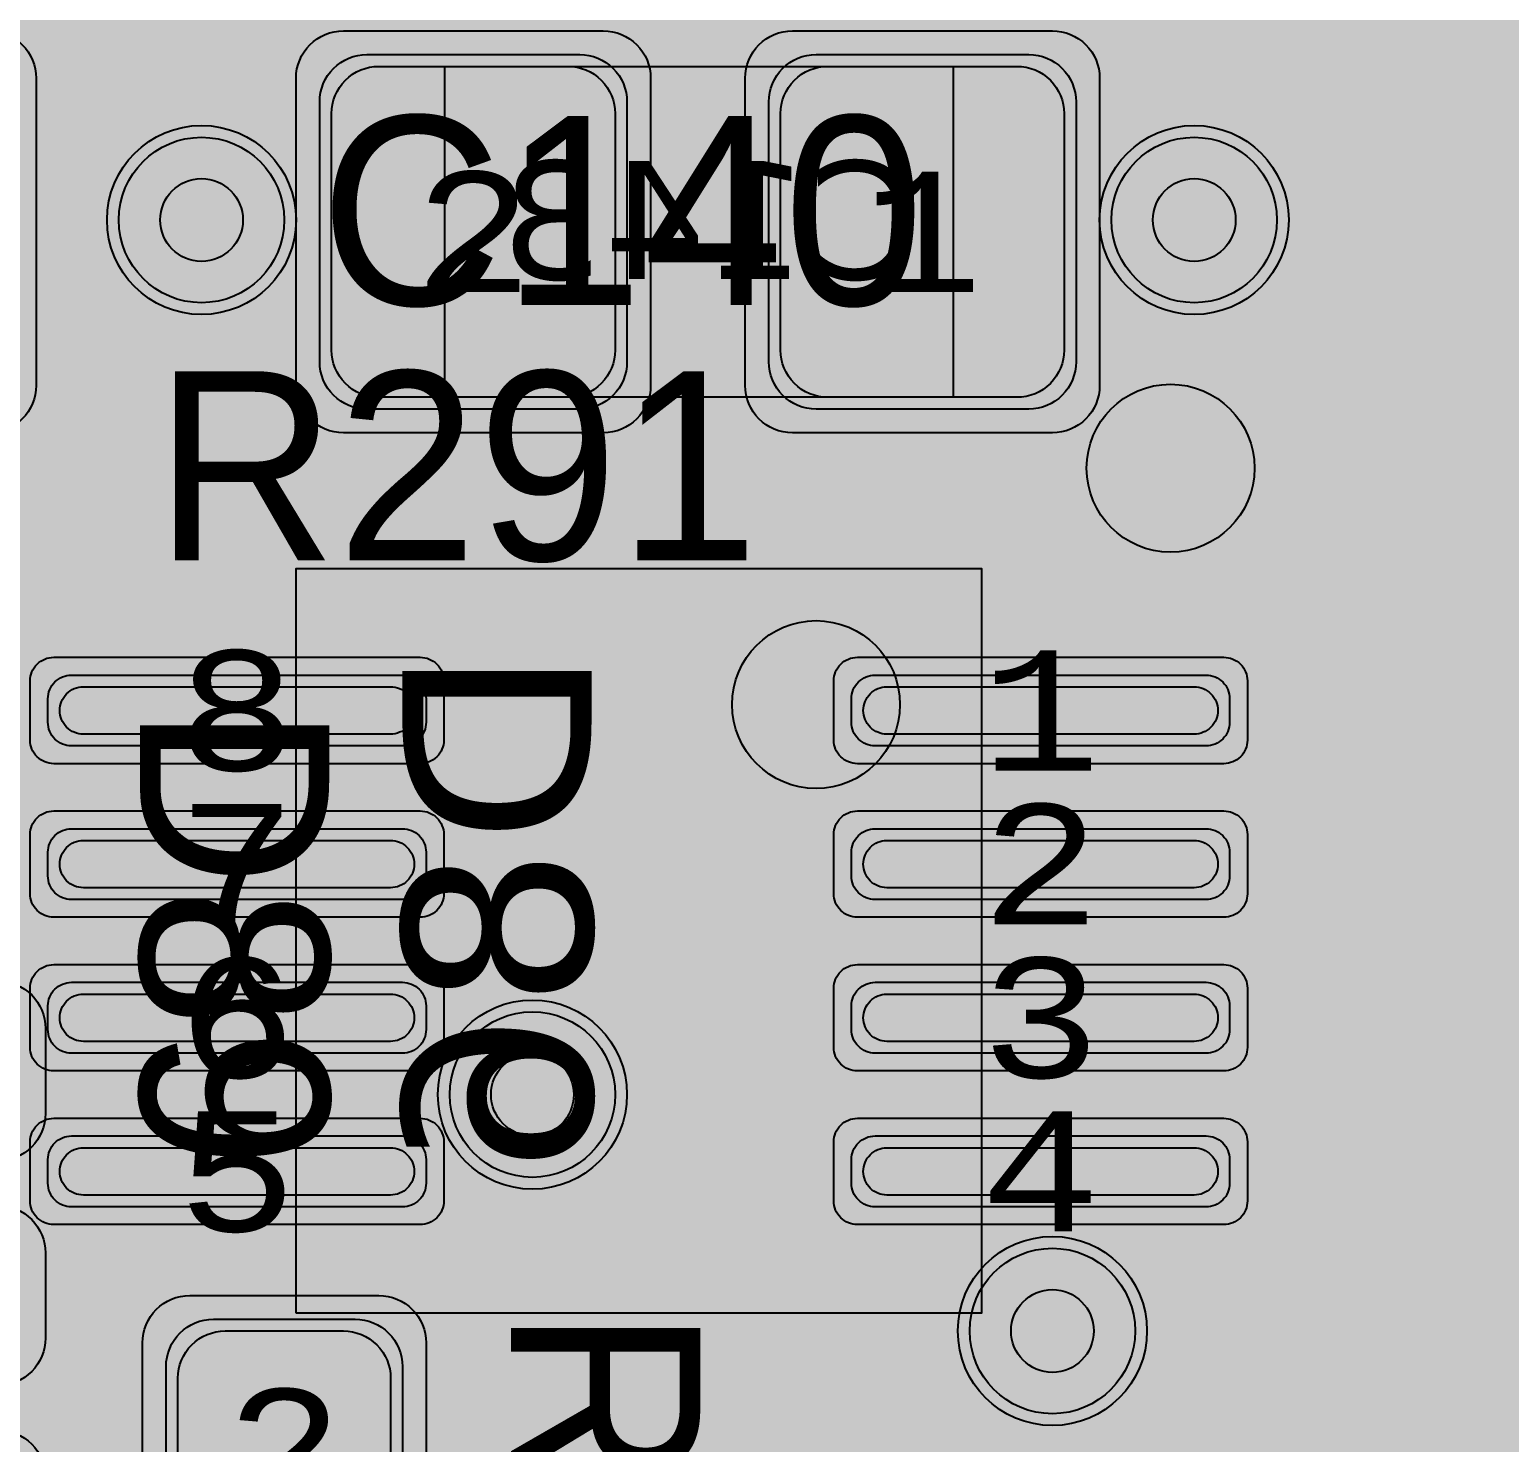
# Model space of a CAD drawing. Extents: x -28 to 199, y -61 to 255.
# Drawn here: x 133.67 to 139.93, y 159.13 to 165.11 of the extents above; entities that cross this region are included whole.
import ezdxf
from ezdxf.enums import TextEntityAlignment as Align

# ---------------------------------------------------------------- set-up
doc = ezdxf.new("R2010")
doc.units = 0
doc.header["$MEASUREMENT"] = 0
for name, color, linetype in [('ASSEMBLY_OUTLINES_BTM', 191, 'CONTINUOUS'), ('ASSEMBLY_PART_NUMBERS_BTM', 191, 'CONTINUOUS'), ('ASSEMBLY_PART_NUMBERS_TOP', 102, 'CONTINUOUS'), ('ASSEMBLY_REF_DES_BTM', 191, 'CONTINUOUS'), ('DRILL_DRAWING', 21, 'CONTINUOUS'), ('GENERATED_SILKSCREEN_BTM', 255, 'CONTINUOUS'), ('GENERATED_SILKSCREEN_TOP', 140, 'CONTINUOUS'), ('PART_PADS_SMD_BTM', 10, 'CONTINUOUS'), ('PART_PADS_SMD_TOP', 150, 'CONTINUOUS'), ('PIN_NUMBERS_BTM', 8, 'CONTINUOUS'), ('PIN_NUMBERS_TOP', 8, 'CONTINUOUS'), ('PLACEMENT_OUTLINES_BTM', 222, 'CONTINUOUS'), ('PLANE_SHAPES_LAYER_2', 230, 'CONTINUOUS'), ('PLANE_SHAPES_LAYER_3', 81, 'CONTINUOUS'), ('SILKSCREEN_OUTLINES_BTM', 211, 'CONTINUOUS'), ('SILKSCREEN_REF_DES_TOP', 150, 'CONTINUOUS'), ('SOLDERMASK_PADS_BTM', 12, 'CONTINUOUS'), ('SOLDERMASK_PADS_TOP', 180, 'CONTINUOUS'), ('SOLDERPASTE_PADS_BTM', 12, 'CONTINUOUS'), ('SOLDERPASTE_PADS_TOP', 180, 'CONTINUOUS'), ('TRACES_LAYER_2', 230, 'CONTINUOUS'), ('TRACES_LAYER_3', 81, 'CONTINUOUS'), ('TRACES_LAYER_BOTTOM', 10, 'CONTINUOUS'), ('TRACES_LAYER_TOP', 150, 'CONTINUOUS'), ('VIA_HOLES_LAYER_2', 30, 'CONTINUOUS'), ('VIA_HOLES_LAYER_3', 30, 'CONTINUOUS'), ('VIA_HOLES_LAYER_BOTTOM', 30, 'CONTINUOUS'), ('VIA_HOLES_LAYER_TOP', 30, 'CONTINUOUS'), ('VIA_PADS_LAYER_2', 230, 'CONTINUOUS'), ('VIA_PADS_LAYER_3', 81, 'CONTINUOUS'), ('VIA_PADS_LAYER_BOTTOM', 10, 'CONTINUOUS'), ('VIA_PADS_LAYER_TOP', 150, 'CONTINUOUS')]:
    doc.layers.add(name, color=color, linetype=linetype)
doc.styles.add('COURIER_NEW', font='COUR.TTF')
doc.styles.add('VERDANA', font='verdana.TTF')
doc.styles.add('VERIBEST_GERBER_0', font='txt')

msp = doc.modelspace()

# ---------------------------------------------------------------- hatches: boundary and pattern name
at = {"layer": 'ASSEMBLY_OUTLINES_BTM'}
h = msp.add_hatch(color=256, dxfattribs=at)
edge = h.paths.add_edge_path()
edge.add_arc((137, 162.25), 0.355, 0, 360)
at = {"layer": 'GENERATED_SILKSCREEN_BTM'}
h = msp.add_hatch(color=256, dxfattribs=at)
edge = h.paths.add_edge_path()
edge.add_arc((138.5, 163.25), 0.355, 0, 360)
at = {"layer": 'PLANE_SHAPES_LAYER_2'}
h = msp.add_hatch(color=256, dxfattribs=at)
h.paths.add_polyline_path([(169.5, 129.25), (149.5, 129.25), (142.25, 122), (142.25, 90.5), (147.5, 90.5), (147.5, 80), (154, 80), (154, 69.25), (131.75, 69.25), (131.75, 73.25), (121.25, 73.25), (121.25, 81), (110.5, 81), (110.5, 125.75), (106.5, 125.75), (106.5, 128.75), (93.5, 128.75), (93.5, 120.25), (91.75, 120.25), (91.75, 121.5), (80, 121.5), (80, 118.25), (73.25, 118.25), (73.25, 124.5), (67.5, 124.5), (67.5, 128), (57.75, 128), (57.75, 120.25), (55.25, 120.25), (55.25, 121.5), (47.5, 121.5), (47.5, 119), (35, 119), (35, 134.75), (32.75, 134.75), (32.75, 159.75), (29.25, 159.75), (29.25, 175.25), (22.5, 175.25), (22.5, 195.25), (17.25, 195.25), (17.25, 198), (22.5, 198), (22.5, 216.5), (40.25, 216.5), (40.25, 235.5), (54.5, 235.5), (54.5, 254), (87.25, 254), (87.25, 236.25), (86.25, 236.25), (86.25, 228.75), (81, 228.75), (81, 218.75), (95.25, 218.75), (95.25, 194.5), (87, 194.5), (87, 172), (131.1, 172), (131.1, 208.75), (115.5, 208.75), (115.5, 213.75), (106.75, 213.75), (106.75, 218.75), (110.25, 222.25), (110.25, 226.25), (142.5, 226.25), (142.5, 221.5), (160.5, 221.5), (160.5, 240.75), (169.5, 240.75)])
h.paths.add_polyline_path([(35.5, 149.5), (41.75, 149.5), (41.75, 152), (39.25, 152), (39.25, 154), (37.75, 154), (37.75, 152), (35.5, 152)], flags=16)
h.paths.add_polyline_path([(37.5, 125.75), (37.5, 128.75), (42.75, 128.75), (42.75, 125.75)], flags=16)
h.paths.add_polyline_path([(52, 127.75), (52, 130.75), (54.25, 130.75), (54.25, 127.75)], flags=16)
h.paths.add_polyline_path([(50.75, 219.5), (50.75, 226.5), (71.75, 226.5), (71.75, 219.5)], flags=16)
h.paths.add_polyline_path([(66.5, 150.75), (66.5, 177.5), (72.25, 177.5), (72.25, 150.75)], flags=16)
h.paths.add_polyline_path([(47.25, 185.25), (73, 185.25), (73, 188.25), (70.25, 188.25), (70.25, 191), (47.25, 191)], flags=16)
h.paths.add_polyline_path([(84.5, 208), (84.5, 212.75), (85, 212.75), (85, 208)], flags=16)
h.paths.add_polyline_path([(61.5, 137.25), (87.75, 137.25), (87.75, 140.5), (84.75, 140.5), (84.75, 143), (61.5, 143)], flags=16)
h.paths.add_polyline_path([(88.75, 127), (88.75, 130), (91, 130), (91, 127)], flags=16)
h.paths.add_polyline_path([(85.5, 130.25), (85.5, 132.5), (91, 132.5), (91, 130.25)], flags=16)
h.paths.add_polyline_path([(108.75, 142.25), (135.75, 142.25), (135.75, 145.75), (132.25, 145.75), (132.25, 149), (108.75, 149)], flags=16)
h.paths.add_polyline_path([(114.25, 126.75), (140.75, 126.75), (140.75, 129.75), (137.25, 129.75), (137.25, 133), (114.25, 133)], flags=16)
h.paths.add_polyline_path([(155.25, 180.25), (166.25, 180.25), (166.25, 186.25), (152.25, 186.25), (152.25, 183), (155.25, 183)], flags=16)
at = {"layer": 'PLANE_SHAPES_LAYER_3'}
h = msp.add_hatch(color=256, dxfattribs=at)
h.paths.add_polyline_path([(169.5, 129.25), (149.5, 129.25), (142.25, 122), (142.25, 90.5), (147.5, 90.5), (147.5, 80), (154, 80), (154, 69.25), (131.75, 69.25), (131.75, 73.25), (121.25, 73.25), (121.25, 81), (110.5, 81), (110.5, 125.75), (106.5, 125.75), (106.5, 128.75), (93.5, 128.75), (93.5, 120.25), (91.75, 120.25), (91.75, 121.5), (80, 121.5), (80, 118.25), (73.25, 118.25), (73.25, 124.5), (67.5, 124.5), (67.5, 127.75), (58.25, 127.75), (58.25, 130.25), (88.75, 130.25), (88.75, 127), (91, 127), (91, 132.5), (55, 132.5), (55, 131.25), (52, 131.25), (52, 127.75), (55, 127.75), (55, 127.25), (57.75, 127.25), (57.75, 120.25), (55.25, 120.25), (55.25, 121.5), (47.5, 121.5), (47.5, 119), (35, 119), (35, 134.75), (32.75, 134.75), (32.75, 159.75), (29.25, 159.75), (29.25, 175.25), (22.5, 175.25), (22.5, 195.25), (17.25, 195.25), (17.25, 198), (22.5, 198), (22.5, 216.5), (40.25, 216.5), (40.25, 235.5), (54.5, 235.5), (54.5, 254), (87.25, 254), (87.25, 236.25), (86.25, 236.25), (86.25, 228.75), (81, 228.75), (81, 218.75), (95.25, 218.75), (95.25, 194.5), (87, 194.5), (87, 172), (131.1, 172), (131.1, 208.75), (115.5, 208.75), (115.5, 213.75), (106.75, 213.75), (106.75, 218.75), (110.25, 222.25), (110.25, 226.25), (142.5, 226.25), (142.5, 221.5), (160.5, 221.5), (160.5, 240.75), (169.5, 240.75)])
h.paths.add_polyline_path([(35.5, 149.5), (41.75, 149.5), (41.75, 152), (39.25, 152), (39.25, 154), (37.75, 154), (37.75, 152), (35.5, 152)], flags=16)
h.paths.add_polyline_path([(37.5, 125.75), (37.5, 128.75), (42.75, 128.75), (42.75, 125.75)], flags=16)
h.paths.add_polyline_path([(50.75, 219.5), (50.75, 226.5), (71.75, 226.5), (71.75, 219.5)], flags=16)
h.paths.add_polyline_path([(66.5, 150.75), (66.5, 177.5), (72.25, 177.5), (72.25, 150.75)], flags=16)
h.paths.add_polyline_path([(47.25, 185.25), (73, 185.25), (73, 188.25), (70.25, 188.25), (70.25, 191), (47.25, 191)], flags=16)
h.paths.add_polyline_path([(84.5, 208), (84.5, 212.75), (85, 212.75), (85, 208)], flags=16)
h.paths.add_polyline_path([(61.5, 137.25), (87.75, 137.25), (87.75, 140.5), (84.75, 140.5), (84.75, 143), (61.5, 143)], flags=16)
h.paths.add_polyline_path([(108.75, 142.25), (135.75, 142.25), (135.75, 145.75), (132.25, 145.75), (132.25, 149), (108.75, 149)], flags=16)
h.paths.add_polyline_path([(114.25, 126.75), (140.75, 126.75), (140.75, 129.75), (137.25, 129.75), (137.25, 133), (114.25, 133)], flags=16)
h.paths.add_polyline_path([(155.25, 180.25), (166.25, 180.25), (166.25, 186.25), (152.25, 186.25), (152.25, 183), (155.25, 183)], flags=16)
at = {"layer": 'SILKSCREEN_OUTLINES_BTM'}
h = msp.add_hatch(color=256, dxfattribs=at)
edge = h.paths.add_edge_path()
edge.add_arc((138.5, 163.25), 0.355, 0, 360)
at = {"layer": 'VIA_HOLES_LAYER_2'}
h = msp.add_hatch(color=256, dxfattribs=at)
edge = h.paths.add_edge_path()
edge.add_arc((134.4, 164.3), 0.175, 0, 360)
h = msp.add_hatch(color=256, dxfattribs=at)
edge = h.paths.add_edge_path()
edge.add_arc((138.6, 164.3), 0.175, 0, 360)
h = msp.add_hatch(color=256, dxfattribs=at)
edge = h.paths.add_edge_path()
edge.add_arc((135.8, 160.6), 0.175, 0, 360)
h = msp.add_hatch(color=256, dxfattribs=at)
edge = h.paths.add_edge_path()
edge.add_arc((138, 159.6), 0.175, 0, 360)
at = {"layer": 'VIA_HOLES_LAYER_3'}
h = msp.add_hatch(color=256, dxfattribs=at)
edge = h.paths.add_edge_path()
edge.add_arc((134.4, 164.3), 0.175, 0, 360)
h = msp.add_hatch(color=256, dxfattribs=at)
edge = h.paths.add_edge_path()
edge.add_arc((138.6, 164.3), 0.175, 0, 360)
h = msp.add_hatch(color=256, dxfattribs=at)
edge = h.paths.add_edge_path()
edge.add_arc((135.8, 160.6), 0.175, 0, 360)
h = msp.add_hatch(color=256, dxfattribs=at)
edge = h.paths.add_edge_path()
edge.add_arc((138, 159.6), 0.175, 0, 360)
at = {"layer": 'VIA_HOLES_LAYER_BOTTOM'}
h = msp.add_hatch(color=256, dxfattribs=at)
edge = h.paths.add_edge_path()
edge.add_arc((134.4, 164.3), 0.175, 0, 360)
h = msp.add_hatch(color=256, dxfattribs=at)
edge = h.paths.add_edge_path()
edge.add_arc((138.6, 164.3), 0.175, 0, 360)
h = msp.add_hatch(color=256, dxfattribs=at)
edge = h.paths.add_edge_path()
edge.add_arc((135.8, 160.6), 0.175, 0, 360)
h = msp.add_hatch(color=256, dxfattribs=at)
edge = h.paths.add_edge_path()
edge.add_arc((138, 159.6), 0.175, 0, 360)
at = {"layer": 'VIA_HOLES_LAYER_TOP'}
h = msp.add_hatch(color=256, dxfattribs=at)
edge = h.paths.add_edge_path()
edge.add_arc((134.4, 164.3), 0.175, 0, 360)
h = msp.add_hatch(color=256, dxfattribs=at)
edge = h.paths.add_edge_path()
edge.add_arc((138.6, 164.3), 0.175, 0, 360)
h = msp.add_hatch(color=256, dxfattribs=at)
edge = h.paths.add_edge_path()
edge.add_arc((135.8, 160.6), 0.175, 0, 360)
h = msp.add_hatch(color=256, dxfattribs=at)
edge = h.paths.add_edge_path()
edge.add_arc((138, 159.6), 0.175, 0, 360)

# ---------------------------------------------------------------- linework, layer by layer
at = {"layer": 'ASSEMBLY_OUTLINES_BTM'}
msp.add_lwpolyline([(135.43, 163.55), (135.43, 164.95), (137.58, 164.95), (137.58, 163.55)], close=True, dxfattribs=at)
at = {"layer": 'ASSEMBLY_OUTLINES_BTM', "const_width": 0.2}
msp.add_lwpolyline([(134.8, 159.675), (134.8, 162.825), (137.7, 162.825), (137.7, 159.675)], close=True, dxfattribs=at)
at = {"layer": 'ASSEMBLY_OUTLINES_BTM'}
msp.add_circle((137, 162.25), 0.355, dxfattribs=at)
at = {"layer": 'GENERATED_SILKSCREEN_BTM', "const_width": 0.15}
for points in [[(136.769515, 164.950005, 1.10969e-05), (136.769508, 164.949995), (136.230492, 164.949995, 1.10969e-05), (136.230485, 164.950005), (136.769515, 164.950005)], [(136.769515, 163.549995), (136.230485, 163.549995, 1.10969e-05), (136.230492, 163.550005), (136.769508, 163.550005, 1.10969e-05), (136.769515, 163.549995)], [(137.700005, 162.45), (137.699995, 162.45), (137.699995, 162.824995), (134.800005, 162.824995), (134.800005, 162.45), (134.799995, 162.45), (134.799995, 162.825, -0.4142135624), (134.8, 162.825005), (137.7, 162.825005, -0.4142135624), (137.700005, 162.825), (137.700005, 162.45)], [(137.581671, 159.675005, 5.9988e-06), (137.581669, 159.674995), (134.8, 159.674995, -0.4142135624), (134.799995, 159.675), (134.799995, 160.05), (134.800005, 160.05), (134.800005, 159.675005), (137.581671, 159.675005)], [(137.700005, 159.901045, 8.3189e-06), (137.699995, 159.901035), (137.699995, 160.05), (137.700005, 160.05), (137.700005, 159.901045)]]:
    msp.add_lwpolyline(points, format="xyb", dxfattribs=at)
for points in [[(134.799995, 161.8), (134.799995, 162), (134.800005, 162), (134.800005, 161.8)], [(137.699995, 161.8), (137.699995, 162), (137.700005, 162), (137.700005, 161.8)], [(134.799995, 161.15), (134.799995, 161.35), (134.800005, 161.35), (134.800005, 161.15)], [(137.699995, 161.15), (137.699995, 161.35), (137.700005, 161.35), (137.700005, 161.15)], [(134.799995, 160.5), (134.799995, 160.7), (134.800005, 160.7), (134.800005, 160.5)], [(137.699995, 160.5), (137.699995, 160.7), (137.700005, 160.7), (137.700005, 160.5)]]:
    msp.add_lwpolyline(points, close=True, dxfattribs=at)
at = {"layer": 'GENERATED_SILKSCREEN_BTM'}
msp.add_circle((138.5, 163.25), 0.355, dxfattribs=at)
at = {"layer": 'GENERATED_SILKSCREEN_TOP', "const_width": 0.15}
for points in [[(135.8772, 163.9592), (135.8708, 163.9576), (135.8676, 163.9544), (135.8652, 163.9488), (135.8644, 163.9424), (135.8652, 163.9368), (135.8676, 163.9312), (135.8708, 163.9272), (135.8772, 163.9264), (136.1892, 163.9264), (136.1948, 163.9272), (136.1996, 163.9312), (136.202, 163.9368), (136.2028, 163.9424), (136.202, 163.9488), (136.1996, 163.9544), (136.1948, 163.9576), (136.1892, 163.9592), (136.0484, 163.9592), (136.0484, 164.7104), (136.0476, 164.716), (136.0452, 164.72), (136.0412, 164.7224), (136.0356, 164.7232), (136.0316, 164.724), (136.0276, 164.724), (136.0244, 164.7224), (136.0212, 164.7192), (135.8652, 164.5), (135.8628, 164.4944), (135.8628, 164.4888), (135.8652, 164.484), (135.8692, 164.48), (135.874, 164.4768), (135.8796, 164.4752), (135.8828, 164.4752), (135.8852, 164.476), (135.8892, 164.4808), (136.0172, 164.66), (136.0172, 163.9592), (135.8772, 163.9592)], [(135.1492, 163.9296), (135.0148, 164.0392), (135.0108, 164.0416), (135.01, 164.0448), (135.0084, 164.048), (135.0076, 164.052), (135.0076, 164.6008), (135.0084, 164.6048), (135.01, 164.608), (135.0116, 164.6096), (135.0124, 164.6112), (135.014, 164.6136), (135.1492, 164.7232), (135.1516, 164.724), (135.154, 164.7248), (135.1548, 164.7256), (135.158, 164.7264), (135.4276, 164.7264), (135.4316, 164.7256), (135.4332, 164.7248), (135.4356, 164.724), (135.438, 164.7232), (135.5732, 164.6136), (135.5764, 164.6096), (135.578, 164.6032), (135.5772, 164.5984), (135.5756, 164.5944), (135.5732, 164.5912), (135.5692, 164.588), (135.5652, 164.5856), (135.5612, 164.5848), (135.5572, 164.5848), (135.554, 164.5872), (135.422, 164.6936), (135.1636, 164.6936), (135.0404, 164.5928), (135.0404, 164.06), (135.1636, 163.9592), (135.422, 163.9592), (135.554, 164.0656), (135.5572, 164.0672), (135.5612, 164.068), (135.5652, 164.0672), (135.5692, 164.0648), (135.5732, 164.0616), (135.5756, 164.0576), (135.5772, 164.0528), (135.578, 164.048), (135.5764, 164.0432), (135.5732, 164.0392), (135.438, 163.9296), (135.4348, 163.928), (135.434, 163.9272), (135.4316, 163.9272), (135.4308, 163.9264), (135.43, 163.9264), (135.4276, 163.9264), (135.158, 163.9264), (135.1548, 163.9272), (135.1516, 163.928), (135.1492, 163.9296)], [(136.5452, 164.2176), (136.9756, 164.6464), (136.9756, 164.2176), (136.5452, 164.2176)], [(137.2532, 164.6136), (137.3876, 164.7232), (137.3908, 164.724), (137.3932, 164.7248), (137.394, 164.7256), (137.3972, 164.7264), (137.6668, 164.7264), (137.67, 164.7256), (137.6708, 164.7256), (137.6716, 164.7248), (137.674, 164.724), (137.6772, 164.7232), (137.8116, 164.6136), (137.814, 164.6096), (137.8148, 164.6064), (137.8164, 164.604), (137.8172, 164.6008), (137.8172, 164.052), (137.8164, 164.0496), (137.8148, 164.044), (137.814, 164.0424), (137.8116, 164.0392), (137.6772, 163.9296), (137.674, 163.9288), (137.6724, 163.928), (137.6708, 163.9272), (137.6692, 163.9264), (137.6668, 163.9264), (137.3972, 163.9264), (137.394, 163.9272), (137.3908, 163.928), (137.3876, 163.9296), (137.2532, 164.0392), (137.2516, 164.0408), (137.25, 164.0416), (137.2484, 164.044), (137.2468, 164.0496), (137.246, 164.052), (137.246, 164.6008), (137.2468, 164.604), (137.2484, 164.6064), (137.25, 164.6096), (137.2532, 164.6136)], [(136.9756, 163.9424), (136.9764, 163.936), (136.9804, 163.932), (136.986, 163.9296), (136.9916, 163.9288), (136.9972, 163.9296), (137.002, 163.932), (137.006, 163.936), (137.0076, 163.9424), (137.0076, 164.1848), (137.0452, 164.1848), (137.0508, 164.1864), (137.0556, 164.1896), (137.058, 164.1952), (137.0588, 164.2008), (137.058, 164.2072), (137.0556, 164.2128), (137.0508, 164.2168), (137.0452, 164.2176), (137.0076, 164.2176), (137.0076, 164.688), (137.0068, 164.692), (137.0044, 164.6952), (137.0012, 164.6984), (136.9972, 164.7008), (136.9924, 164.7024), (136.9876, 164.7032), (136.9836, 164.7024), (136.9796, 164.6992), (136.494, 164.2136), (136.4908, 164.2088), (136.4892, 164.204), (136.49, 164.1992), (136.4932, 164.1936), (136.4948, 164.1896), (136.498, 164.1872), (136.5012, 164.1856), (136.5052, 164.1848), (136.9756, 164.1848), (136.9756, 163.9424)], [(137.2788, 164.5928), (137.2788, 164.06), (137.326, 164.02), (137.7132, 164.6512), (137.6604, 164.6936), (137.402, 164.6936), (137.2788, 164.5928)], [(137.3516, 163.9992), (137.402, 163.9592), (137.6604, 163.9592), (137.7852, 164.06), (137.7852, 164.5928), (137.738, 164.6304), (137.3516, 163.9992)], [(136.6908, 162.8792), (136.6844, 162.8776), (136.6812, 162.8744), (136.6788, 162.8688), (136.678, 162.8624), (136.6788, 162.8568), (136.6812, 162.8512), (136.6844, 162.8472), (136.6908, 162.8464), (137.0028, 162.8464), (137.0084, 162.8472), (137.0132, 162.8512), (137.0156, 162.8568), (137.0164, 162.8624), (137.0156, 162.8688), (137.0132, 162.8744), (137.0084, 162.8776), (137.0028, 162.8792), (136.862, 162.8792), (136.862, 163.6304), (136.8612, 163.636), (136.8588, 163.64), (136.8548, 163.6424), (136.8492, 163.6432), (136.8452, 163.644), (136.8412, 163.644), (136.838, 163.6424), (136.8348, 163.6392), (136.6788, 163.42), (136.6764, 163.4144), (136.6764, 163.4088), (136.6788, 163.404), (136.6828, 163.4), (136.6876, 163.3968), (136.6932, 163.3952), (136.6964, 163.3952), (136.6988, 163.396), (136.7028, 163.4008), (136.8308, 163.58), (136.8308, 162.8792), (136.6908, 162.8792)], [(134.874, 163.3424), (134.8764, 163.344), (134.8772, 163.348), (134.8796, 163.352), (134.8796, 163.356), (134.8796, 163.5208), (134.8796, 163.5248), (134.8772, 163.5272), (134.8772, 163.5296), (134.8764, 163.5304), (134.8756, 163.5312), (134.874, 163.5328), (134.738, 163.6432), (134.734, 163.6448), (134.7308, 163.6456), (134.7276, 163.6464), (134.3244, 163.6464), (134.3172, 163.6448), (134.3124, 163.6408), (134.3084, 163.636), (134.3068, 163.6304), (134.3068, 162.8624), (134.3084, 162.856), (134.3124, 162.852), (134.3172, 162.8496), (134.3228, 162.8488), (134.3292, 162.8496), (134.3348, 162.852), (134.3388, 162.856), (134.3404, 162.8624), (134.3404, 163.2304), (134.7164, 163.2304), (134.8476, 162.8576), (134.8508, 162.852), (134.8564, 162.8488), (134.8628, 162.848), (134.8676, 162.8496), (134.8724, 162.852), (134.8764, 162.856), (134.8788, 162.8616), (134.8772, 162.868), (134.746, 163.2408), (134.874, 163.3424)], [(134.3404, 163.6136), (134.7228, 163.6136), (134.8476, 163.5128), (134.8476, 163.364), (134.7228, 163.2624), (134.3404, 163.2624), (134.3404, 163.6136)], [(135.4948, 163.6432), (135.6292, 163.5336), (135.6316, 163.5296), (135.6324, 163.5264), (135.634, 163.524), (135.6348, 163.5208), (135.6348, 163.4112), (135.634, 163.408), (135.6324, 163.4032), (135.6316, 163.3992), (135.6292, 163.3976), (135.0964, 162.9648), (135.0964, 162.8792), (135.6188, 162.8792), (135.6244, 162.8776), (135.6292, 162.8744), (135.6316, 162.8688), (135.6324, 162.8624), (135.6316, 162.8568), (135.6292, 162.8512), (135.6244, 162.848), (135.6188, 162.8464), (135.0796, 162.8464), (135.0732, 162.848), (135.0692, 162.852), (135.0652, 162.856), (135.0636, 162.8624), (135.0636, 162.972), (135.0644, 162.9744), (135.066, 162.98), (135.0676, 162.9824), (135.0692, 162.984), (135.0708, 162.9856), (135.6028, 163.4192), (135.6028, 163.5128), (135.478, 163.6136), (135.2196, 163.6136), (135.0892, 163.5072), (135.0836, 163.5056), (135.078, 163.5064), (135.0732, 163.5088), (135.07, 163.5136), (135.0668, 163.5184), (135.066, 163.524), (135.066, 163.5272), (135.0668, 163.5296), (135.0708, 163.5336), (135.2052, 163.6432), (135.2084, 163.644), (135.2108, 163.6448), (135.2116, 163.6456), (135.2148, 163.6464), (135.4844, 163.6464), (135.4876, 163.6456), (135.4884, 163.6456), (135.4892, 163.6448), (135.4916, 163.644), (135.4948, 163.6432)], [(135.9612, 162.8496), (135.8268, 162.9592), (135.8228, 162.9632), (135.822, 162.9656), (135.822, 162.968), (135.8228, 162.9736), (135.826, 162.9792), (135.8292, 162.9832), (135.834, 162.9864), (135.8396, 162.9872), (135.8452, 162.9856), (135.9756, 162.8792), (136.234, 162.8792), (136.3588, 162.98), (136.3588, 163.2672), (136.25, 163.1792), (136.2468, 163.1776), (136.246, 163.1768), (136.2436, 163.176), (136.2404, 163.176), (135.9708, 163.176), (135.9676, 163.176), (135.9628, 163.1776), (135.9612, 163.1792), (135.8268, 163.288), (135.8252, 163.2888), (135.8236, 163.2904), (135.822, 163.2928), (135.8204, 163.2984), (135.8196, 163.3016), (135.8196, 163.5208), (135.8204, 163.5248), (135.822, 163.528), (135.8236, 163.5304), (135.8252, 163.5312), (135.8268, 163.5336), (135.9612, 163.6432), (135.9644, 163.644), (135.9668, 163.6448), (135.9676, 163.6456), (135.9708, 163.6464), (136.2404, 163.6464), (136.2436, 163.6456), (136.2444, 163.6456), (136.2452, 163.6448), (136.2476, 163.644), (136.2508, 163.6432), (136.3852, 163.5336), (136.3876, 163.5296), (136.3884, 163.5264), (136.39, 163.524), (136.3908, 163.5208), (136.3908, 162.972), (136.39, 162.9696), (136.3884, 162.964), (136.3876, 162.9624), (136.3852, 162.9592), (136.2508, 162.8496), (136.2468, 162.848), (136.246, 162.8472), (136.2444, 162.8472), (136.2428, 162.8464), (136.242, 162.8464), (136.2404, 162.8464), (135.9708, 162.8464), (135.9676, 162.8472), (135.9644, 162.848), (135.9612, 162.8496)], [(135.8524, 163.5128), (135.8524, 163.3096), (135.9756, 163.208), (136.234, 163.208), (136.3588, 163.3096), (136.3588, 163.5128), (136.234, 163.6136), (135.9756, 163.6136), (135.8524, 163.5128)], [(134.94, 161.7116), (134.9416, 161.7156), (134.9424, 161.718), (134.9432, 161.722), (134.9432, 162.1268), (134.9416, 162.1324), (134.9376, 162.1364), (134.9336, 162.1412), (134.9272, 162.1428), (134.1592, 162.1428), (134.1528, 162.1412), (134.1488, 162.1364), (134.1448, 162.1324), (134.1432, 162.1268), (134.1432, 161.722), (134.1432, 161.7188), (134.144, 161.7172), (134.1448, 161.7148), (134.1464, 161.7116), (134.256, 161.5764), (134.2592, 161.574), (134.2608, 161.5732), (134.2648, 161.5716), (134.2688, 161.5708), (134.8176, 161.5708), (134.8216, 161.5716), (134.824, 161.5732), (134.8264, 161.5732), (134.8272, 161.574), (134.828, 161.5756), (134.8304, 161.5764), (134.94, 161.7116)], [(134.9104, 162.1092), (134.9104, 161.7276), (134.8096, 161.6028), (134.2768, 161.6028), (134.176, 161.7276), (134.176, 162.1092), (134.9104, 162.1092)], [(134.648, 160.8492), (134.5712, 160.8748), (134.4944, 160.8492), (134.492, 160.8492), (134.4888, 160.8484), (134.2416, 160.8484), (134.2392, 160.8484), (134.2368, 160.8492), (134.2336, 160.85), (134.2304, 160.8532), (134.148, 160.9332), (134.1448, 160.9364), (134.144, 160.9412), (134.1432, 160.9444), (134.1432, 161.238), (134.1432, 161.2404), (134.144, 161.2428), (134.1448, 161.246), (134.148, 161.2492), (134.2304, 161.3292), (134.2336, 161.3324), (134.2368, 161.334), (134.2416, 161.334), (134.4888, 161.334), (134.492, 161.334), (134.4936, 161.334), (134.4944, 161.3332), (134.5712, 161.3076), (134.648, 161.3332), (134.6488, 161.334), (134.6536, 161.334), (134.8456, 161.334), (134.8488, 161.334), (134.8528, 161.3324), (134.8568, 161.3292), (134.9392, 161.2492), (134.9416, 161.246), (134.9424, 161.2428), (134.9432, 161.2404), (134.9432, 161.238), (134.9432, 160.9444), (134.9424, 160.9412), (134.9416, 160.9364), (134.9392, 160.9332), (134.8568, 160.8532), (134.852, 160.85), (134.8488, 160.8492), (134.8456, 160.8484), (134.6536, 160.8484), (134.6504, 160.8484), (134.6488, 160.8492), (134.648, 160.8492)], [(134.4856, 161.302), (134.2488, 161.302), (134.176, 161.23), (134.176, 160.9508), (134.2488, 160.8804), (134.4856, 160.8804), (134.5544, 160.9036), (134.5544, 161.2804), (134.4856, 161.302)], [(134.8368, 161.302), (134.6552, 161.302), (134.5864, 161.2804), (134.5864, 160.9036), (134.6552, 160.8804), (134.8368, 160.8804), (134.9104, 160.9508), (134.9104, 161.23), (134.8368, 161.302)], [(134.1464, 160.4956), (134.256, 160.63), (134.26, 160.634), (134.2648, 160.6348), (134.2704, 160.634), (134.276, 160.6308), (134.2808, 160.6276), (134.2832, 160.622), (134.284, 160.6172), (134.2824, 160.6116), (134.176, 160.4812), (134.176, 160.2228), (134.2768, 160.098), (134.564, 160.098), (134.476, 160.2068), (134.4744, 160.21), (134.4736, 160.2108), (134.4728, 160.2132), (134.4728, 160.2164), (134.4728, 160.486), (134.4728, 160.4892), (134.4752, 160.494), (134.476, 160.4956), (134.5848, 160.63), (134.5856, 160.6316), (134.5872, 160.6332), (134.5896, 160.6348), (134.5952, 160.6364), (134.5984, 160.6372), (134.8176, 160.6372), (134.8216, 160.6364), (134.8248, 160.6348), (134.8272, 160.6332), (134.828, 160.6316), (134.8304, 160.63), (134.94, 160.4956), (134.9408, 160.4924), (134.9416, 160.49), (134.9424, 160.4892), (134.9432, 160.486), (134.9432, 160.2164), (134.9424, 160.2132), (134.9424, 160.2124), (134.9416, 160.2116), (134.9408, 160.2092), (134.94, 160.206), (134.8304, 160.0716), (134.8272, 160.0692), (134.8232, 160.0684), (134.8208, 160.0668), (134.8176, 160.066), (134.2688, 160.066), (134.2664, 160.0668), (134.2608, 160.0684), (134.2592, 160.0692), (134.256, 160.0716), (134.1464, 160.206), (134.1448, 160.21), (134.144, 160.2108), (134.144, 160.2124), (134.144, 160.214), (134.1432, 160.2148), (134.1432, 160.2164), (134.1432, 160.486), (134.144, 160.4892), (134.1448, 160.4924), (134.1464, 160.4956)], [(134.8096, 160.6044), (134.6064, 160.6044), (134.5048, 160.4812), (134.5048, 160.2228), (134.6064, 160.098), (134.8096, 160.098), (134.9104, 160.2228), (134.9104, 160.4812), (134.8096, 160.6044)], [(136.4004, 159.0252), (136.51, 159.1612), (136.5116, 159.1652), (136.5124, 159.1676), (136.5132, 159.1716), (136.5132, 159.5748), (136.5116, 159.582), (136.5076, 159.586), (136.5036, 159.5908), (136.4972, 159.5924), (135.7292, 159.5924), (135.7228, 159.5908), (135.7188, 159.5868), (135.7164, 159.582), (135.7156, 159.5764), (135.7164, 159.57), (135.7188, 159.5644), (135.7228, 159.5604), (135.7292, 159.5588), (136.0972, 159.5588), (136.0972, 159.1828), (135.7244, 159.0516)], [(136.4804, 159.5588), (136.4804, 159.1756), (136.3796, 159.0516), (136.2308, 159.0516), (136.1292, 159.1756), (136.1292, 159.5588), (136.4804, 159.5588)], [(135.7348, 159.022), (136.1076, 159.1532), (136.2092, 159.0252)]]:
    msp.add_lwpolyline(points, dxfattribs=at)
at = {"layer": 'PART_PADS_SMD_BTM'}
for points in [[(135.1, 163.5, -0.4142135624), (134.9, 163.7), (134.9, 164.8, -0.4142135624), (135.1, 165), (136, 165, -0.4142135624), (136.2, 164.8), (136.2, 163.7, -0.4142135624), (136, 163.5)], [(137, 163.5, -0.4142135624), (136.8, 163.7), (136.8, 164.8, -0.4142135624), (137, 165), (137.9, 165, -0.4142135624), (138.1, 164.8), (138.1, 163.7, -0.4142135624), (137.9, 163.5)], [(135.35, 162.175, -0.4142135624), (135.25, 162.075), (133.85, 162.075, -0.4142135624), (133.75, 162.175), (133.75, 162.275, -0.4142135624), (133.85, 162.375), (135.25, 162.375, -0.4142135624), (135.35, 162.275)], [(138.75, 162.175, -0.4142135624), (138.65, 162.075), (137.25, 162.075, -0.4142135624), (137.15, 162.175), (137.15, 162.275, -0.4142135624), (137.25, 162.375), (138.65, 162.375, -0.4142135624), (138.75, 162.275)], [(135.35, 161.525, -0.4142135624), (135.25, 161.425), (133.85, 161.425, -0.4142135624), (133.75, 161.525), (133.75, 161.625, -0.4142135624), (133.85, 161.725), (135.25, 161.725, -0.4142135624), (135.35, 161.625)], [(138.75, 161.525, -0.4142135624), (138.65, 161.425), (137.25, 161.425, -0.4142135624), (137.15, 161.525), (137.15, 161.625, -0.4142135624), (137.25, 161.725), (138.65, 161.725, -0.4142135624), (138.75, 161.625)], [(135.35, 160.875, -0.4142135624), (135.25, 160.775), (133.85, 160.775, -0.4142135624), (133.75, 160.875), (133.75, 160.975, -0.4142135624), (133.85, 161.075), (135.25, 161.075, -0.4142135624), (135.35, 160.975)], [(138.75, 160.875, -0.4142135624), (138.65, 160.775), (137.25, 160.775, -0.4142135624), (137.15, 160.875), (137.15, 160.975, -0.4142135624), (137.25, 161.075), (138.65, 161.075, -0.4142135624), (138.75, 160.975)], [(135.35, 160.225, -0.4142135624), (135.25, 160.125), (133.85, 160.125, -0.4142135624), (133.75, 160.225), (133.75, 160.325, -0.4142135624), (133.85, 160.425), (135.25, 160.425, -0.4142135624), (135.35, 160.325)], [(138.75, 160.225, -0.4142135624), (138.65, 160.125), (137.25, 160.125, -0.4142135624), (137.15, 160.225), (137.15, 160.325, -0.4142135624), (137.25, 160.425), (138.65, 160.425, -0.4142135624), (138.75, 160.325)]]:
    msp.add_lwpolyline(points, format="xyb", close=True, dxfattribs=at)
at = {"layer": 'PART_PADS_SMD_TOP'}
msp.add_lwpolyline([(134.45, 158.55, -0.4142135624), (134.25, 158.75), (134.25, 159.45, -0.4142135624), (134.45, 159.65), (135.05, 159.65, -0.4142135624), (135.25, 159.45), (135.25, 158.75, -0.4142135624), (135.05, 158.55)], format="xyb", close=True, dxfattribs=at)
at = {"layer": 'PLACEMENT_OUTLINES_BTM'}
for points in [[(135.43, 163.55), (135.43, 164.95), (137.58, 164.95), (137.58, 163.55)], [(134.8, 159.675), (134.8, 162.825), (137.7, 162.825), (137.7, 159.675)]]:
    msp.add_lwpolyline(points, close=True, dxfattribs=at)
at = {"layer": 'SILKSCREEN_OUTLINES_BTM'}
for points in [[(135.43, 163.55), (135.43, 164.95), (137.58, 164.95), (137.58, 163.55)], [(134.8, 159.675), (134.8, 162.825), (137.7, 162.825), (137.7, 159.675)]]:
    msp.add_lwpolyline(points, close=True, dxfattribs=at)
msp.add_circle((138.5, 163.25), 0.355, dxfattribs=at)
at = {"layer": 'SOLDERMASK_PADS_BTM'}
for points in [[(135, 163.4, -0.4142135624), (134.8, 163.6), (134.8, 164.9, -0.4142135624), (135, 165.1), (136.1, 165.1, -0.4142135624), (136.3, 164.9), (136.3, 163.6, -0.4142135624), (136.1, 163.4)], [(136.9, 163.4, -0.4142135624), (136.7, 163.6), (136.7, 164.9, -0.4142135624), (136.9, 165.1), (138, 165.1, -0.4142135624), (138.2, 164.9), (138.2, 163.6, -0.4142135624), (138, 163.4)], [(135.425, 162.1, -0.4142135624), (135.325, 162), (133.775, 162, -0.4142135624), (133.675, 162.1), (133.675, 162.35, -0.4142135624), (133.775, 162.45), (135.325, 162.45, -0.4142135624), (135.425, 162.35)], [(138.825, 162.1, -0.4142135624), (138.725, 162), (137.175, 162, -0.4142135624), (137.075, 162.1), (137.075, 162.35, -0.4142135624), (137.175, 162.45), (138.725, 162.45, -0.4142135624), (138.825, 162.35)], [(135.425, 161.45, -0.4142135624), (135.325, 161.35), (133.775, 161.35, -0.4142135624), (133.675, 161.45), (133.675, 161.7, -0.4142135624), (133.775, 161.8), (135.325, 161.8, -0.4142135624), (135.425, 161.7)], [(138.825, 161.45, -0.4142135624), (138.725, 161.35), (137.175, 161.35, -0.4142135624), (137.075, 161.45), (137.075, 161.7, -0.4142135624), (137.175, 161.8), (138.725, 161.8, -0.4142135624), (138.825, 161.7)], [(135.425, 160.8, -0.4142135624), (135.325, 160.7), (133.775, 160.7, -0.4142135624), (133.675, 160.8), (133.675, 161.05, -0.4142135624), (133.775, 161.15), (135.325, 161.15, -0.4142135624), (135.425, 161.05)], [(138.825, 160.8, -0.4142135624), (138.725, 160.7), (137.175, 160.7, -0.4142135624), (137.075, 160.8), (137.075, 161.05, -0.4142135624), (137.175, 161.15), (138.725, 161.15, -0.4142135624), (138.825, 161.05)], [(135.425, 160.15, -0.4142135624), (135.325, 160.05), (133.775, 160.05, -0.4142135624), (133.675, 160.15), (133.675, 160.4, -0.4142135624), (133.775, 160.5), (135.325, 160.5, -0.4142135624), (135.425, 160.4)], [(138.825, 160.15, -0.4142135624), (138.725, 160.05), (137.175, 160.05, -0.4142135624), (137.075, 160.15), (137.075, 160.4, -0.4142135624), (137.175, 160.5), (138.725, 160.5, -0.4142135624), (138.825, 160.4)]]:
    msp.add_lwpolyline(points, format="xyb", close=True, dxfattribs=at)
at = {"layer": 'SOLDERMASK_PADS_TOP'}
for points in [[(132.4, 163.4, -0.4142135624), (132.2, 163.6), (132.2, 164.9, -0.4142135624), (132.4, 165.1), (133.5, 165.1, -0.4142135624), (133.7, 164.9), (133.7, 163.6, -0.4142135624), (133.5, 163.4)], [(132.38, 160.88, -0.4142135624), (132.58, 161.08), (133.54, 161.08, -0.4142135624), (133.74, 160.88), (133.74, 160.52, -0.4142135624), (133.54, 160.32), (132.58, 160.32, -0.4142135624), (132.38, 160.52)], [(132.38, 159.93, -0.4142135624), (132.58, 160.13), (133.54, 160.13, -0.4142135624), (133.74, 159.93), (133.74, 159.57, -0.4142135624), (133.54, 159.37), (132.58, 159.37, -0.4142135624), (132.38, 159.57)], [(134.35, 158.45, -0.4142135624), (134.15, 158.65), (134.15, 159.55, -0.4142135624), (134.35, 159.75), (135.15, 159.75, -0.4142135624), (135.35, 159.55), (135.35, 158.65, -0.4142135624), (135.15, 158.45)], [(132.38, 158.98, -0.4142135624), (132.58, 159.18), (133.54, 159.18, -0.4142135624), (133.74, 158.98), (133.74, 158.62, -0.4142135624), (133.54, 158.42), (132.58, 158.42, -0.4142135624), (132.38, 158.62)]]:
    msp.add_lwpolyline(points, format="xyb", close=True, dxfattribs=at)
at = {"layer": 'SOLDERPASTE_PADS_BTM'}
for points in [[(135.15, 163.55, -0.4142135624), (134.95, 163.75), (134.95, 164.75, -0.4142135624), (135.15, 164.95), (135.95, 164.95, -0.4142135624), (136.15, 164.75), (136.15, 163.75, -0.4142135624), (135.95, 163.55)], [(137.05, 163.55, -0.4142135624), (136.85, 163.75), (136.85, 164.75, -0.4142135624), (137.05, 164.95), (137.85, 164.95, -0.4142135624), (138.05, 164.75), (138.05, 163.75, -0.4142135624), (137.85, 163.55)], [(135.3, 162.225, -0.4142135624), (135.2, 162.125), (133.9, 162.125, -0.4142135624), (133.8, 162.225), (133.8, 162.225, -0.4142135624), (133.9, 162.325), (135.2, 162.325, -0.4142135624), (135.3, 162.225)], [(138.7, 162.225, -0.4142135624), (138.6, 162.125), (137.3, 162.125, -0.4142135624), (137.2, 162.225), (137.2, 162.225, -0.4142135624), (137.3, 162.325), (138.6, 162.325, -0.4142135624), (138.7, 162.225)], [(135.3, 161.575, -0.4142135624), (135.2, 161.475), (133.9, 161.475, -0.4142135624), (133.8, 161.575), (133.8, 161.575, -0.4142135624), (133.9, 161.675), (135.2, 161.675, -0.4142135624), (135.3, 161.575)], [(138.7, 161.575, -0.4142135624), (138.6, 161.475), (137.3, 161.475, -0.4142135624), (137.2, 161.575), (137.2, 161.575, -0.4142135624), (137.3, 161.675), (138.6, 161.675, -0.4142135624), (138.7, 161.575)], [(135.3, 160.925, -0.4142135624), (135.2, 160.825), (133.9, 160.825, -0.4142135624), (133.8, 160.925), (133.8, 160.925, -0.4142135624), (133.9, 161.025), (135.2, 161.025, -0.4142135624), (135.3, 160.925)], [(138.7, 160.925, -0.4142135624), (138.6, 160.825), (137.3, 160.825, -0.4142135624), (137.2, 160.925), (137.2, 160.925, -0.4142135624), (137.3, 161.025), (138.6, 161.025, -0.4142135624), (138.7, 160.925)], [(135.3, 160.275, -0.4142135624), (135.2, 160.175), (133.9, 160.175, -0.4142135624), (133.8, 160.275), (133.8, 160.275, -0.4142135624), (133.9, 160.375), (135.2, 160.375, -0.4142135624), (135.3, 160.275)], [(138.7, 160.275, -0.4142135624), (138.6, 160.175), (137.3, 160.175, -0.4142135624), (137.2, 160.275), (137.2, 160.275, -0.4142135624), (137.3, 160.375), (138.6, 160.375, -0.4142135624), (138.7, 160.275)]]:
    msp.add_lwpolyline(points, format="xyb", close=True, dxfattribs=at)
at = {"layer": 'SOLDERPASTE_PADS_TOP'}
msp.add_lwpolyline([(134.5, 158.6, -0.4142135624), (134.3, 158.8), (134.3, 159.4, -0.4142135624), (134.5, 159.6), (135, 159.6, -0.4142135624), (135.2, 159.4), (135.2, 158.8, -0.4142135624), (135, 158.6)], format="xyb", close=True, dxfattribs=at)
at = {"layer": 'TRACES_LAYER_2', "const_width": 0.254}
for points in [[(129.8, 153.2), (133.125, 156.525), (136.446188, 156.525), (144.737979, 164.816791), (144.737979, 167.35579), (144.124769, 167.969), (143.932156, 167.969), (143.223, 168.678156), (143.223, 169.321844), (143.932156, 170.031), (144.124769, 170.031), (144.737979, 170.64421), (144.737979, 193.706359), (138.384204, 200.060134), (138.384204, 209.593795), (138.204599, 209.7734), (125.235223, 209.7734), (121.008623, 214), (119, 214)], [(138.6, 157.7), (139.078712, 158.178712), (139.078712, 158.458979), (145.214617, 164.594884), (145.214617, 186.891617), (145.523, 187.2), (146.2, 187.2)]]:
    msp.add_lwpolyline(points, dxfattribs=at)
at = {"layer": 'TRACES_LAYER_3', "const_width": 0.5}
msp.add_lwpolyline([(134.4, 164.3), (133.222883, 163.122883), (128.977117, 163.122883), (127.8, 164.3)], dxfattribs=at)
at = {"layer": 'TRACES_LAYER_BOTTOM'}
for points, const_width in [([(128.2, 163.475), (131.990306, 163.475), (134.125814, 165.610508), (144.066344, 165.610508), (146.916836, 168.461), (151.35584, 168.461), (152.04184, 167.775), (152.7, 167.775)], 0.254), ([(151.3, 167.6), (147.380159, 167.6), (144.813075, 165.032916), (140.330916, 165.032916), (137.95, 162.652), (137.95, 162.225)], 0.254), ([(135.55, 164.25), (134.45, 164.25), (134.4, 164.3)], 0.35), ([(137.45, 164.25), (138.55, 164.25), (138.6, 164.3)], 0.35), ([(135.55, 164.25), (134.55, 163.25), (134.55, 162.225)], 0.254), ([(132.5, 162.35), (133.348, 162.35), (133.473, 162.225), (134.55, 162.225)], 0.254), ([(137.95, 162.225), (137.95, 161.575)], 0.254), ([(116, 140.65), (132.600171, 140.65), (139.725654, 147.775483), (139.725654, 160.882893), (140.592547, 161.749786), (140.625, 161.749786), (140.665214, 161.79), (141.8, 161.79)], 0.5), ([(134.55, 161.575), (136.064469, 161.575), (136.557242, 161.082227), (136.557242, 158.855097), (133.150813, 155.448668), (125.040489, 155.448668), (122.491821, 152.9), (120.223, 152.9)], 0.254), ([(137.95, 160.925), (137.95, 161.575)], 0.254), ([(122.5, 151.85), (125.528125, 154.878125), (134.432479, 154.878125), (139.150443, 159.596089), (139.150443, 160.745395), (138.970838, 160.925), (137.95, 160.925)], 0.254), ([(134.55, 160.925), (133.552, 160.925), (133.277, 160.65), (132.5, 160.65)], 0.254), ([(134.55, 160.275), (135.185848, 160.275), (135.509504, 160.598656), (135.509504, 160.598657), (135.790785, 160.879938), (135.790785, 160.925)], 0.254), ([(134.55, 160.925), (135.790785, 160.925)], 0.254), ([(135.8, 160.6), (135.8, 160.915785), (135.790785, 160.925)], 0.254), ([(137.95, 160.275), (137.95, 159.65), (138, 159.6)], 0.254)]:
    msp.add_lwpolyline(points, dxfattribs=dict(at, const_width=const_width))
at = {"layer": 'TRACES_LAYER_TOP'}
for points, const_width in [([(90.5, 201.9), (91.915253, 201.9), (92.268806, 201.546447), (92.268806, 175.375348), (95.699235, 171.944919), (122.688074, 171.944919), (125.200136, 169.432857), (135.866363, 169.432857), (140.211803, 165.087417), (140.211803, 161.432781), (146.761185, 154.883399), (156.960725, 154.883399), (162.15, 149.694124), (162.15, 142)], 0.5), ([(138.25, 156.4), (137.399993, 156.4), (137.399993, 157.6), (139.375164, 159.575171), (139.375164, 164.713297), (135.485673, 168.602788), (127.847672, 168.602788), (126.65, 167.405116), (126.65, 166.5)], 0.5), ([(132.6, 162.5), (135.739178, 162.5), (136.74763, 161.491548), (136.74763, 159.655217), (136.192413, 159.1), (134.75, 159.1)], 0.35), ([(133.06, 160.7), (135.073, 160.7), (135.173, 160.6), (135.8, 160.6)], 0.35), ([(133.06, 159.75), (134.1, 159.75), (134.75, 159.1)], 0.35)]:
    msp.add_lwpolyline(points, dxfattribs=dict(at, const_width=const_width))
at = {"layer": 'VIA_HOLES_LAYER_2'}
for centre in [(134.4, 164.3), (138.6, 164.3), (135.8, 160.6), (138, 159.6)]:
    msp.add_circle(centre, 0.175, dxfattribs=at)
at = {"layer": 'VIA_HOLES_LAYER_3'}
for centre in [(134.4, 164.3), (138.6, 164.3), (135.8, 160.6), (138, 159.6)]:
    msp.add_circle(centre, 0.175, dxfattribs=at)
at = {"layer": 'VIA_HOLES_LAYER_BOTTOM'}
for centre in [(134.4, 164.3), (138.6, 164.3), (135.8, 160.6), (138, 159.6)]:
    msp.add_circle(centre, 0.175, dxfattribs=at)
at = {"layer": 'VIA_HOLES_LAYER_TOP'}
for centre in [(134.4, 164.3), (138.6, 164.3), (135.8, 160.6), (138, 159.6)]:
    msp.add_circle(centre, 0.175, dxfattribs=at)
at = {"layer": 'VIA_PADS_LAYER_2'}
for centre in [(134.4, 164.3), (138.6, 164.3), (135.8, 160.6), (138, 159.6)]:
    msp.add_circle(centre, 0.4, dxfattribs=at)
at = {"layer": 'VIA_PADS_LAYER_3'}
for centre in [(134.4, 164.3), (138.6, 164.3), (135.8, 160.6), (138, 159.6)]:
    msp.add_circle(centre, 0.4, dxfattribs=at)
at = {"layer": 'VIA_PADS_LAYER_BOTTOM'}
for centre in [(134.4, 164.3), (138.6, 164.3), (135.8, 160.6), (138, 159.6)]:
    msp.add_circle(centre, 0.35, dxfattribs=at)
at = {"layer": 'VIA_PADS_LAYER_TOP'}
for centre in [(134.4, 164.3), (138.6, 164.3), (135.8, 160.6), (138, 159.6)]:
    msp.add_circle(centre, 0.35, dxfattribs=at)

# ---------------------------------------------------------------- texts
at = {"layer": 'ASSEMBLY_PART_NUMBERS_BTM', "style": 'VERIBEST_GERBER_0', "text_generation_flag": 2}
msp.add_text('CL21B225KOFNNNE', height=2.032, dxfattribs=at).set_placement((136.5, 161.71), align=Align.TOP_LEFT)
msp.add_text('SN74LVC2G00DCTR', height=2.032, rotation=90, dxfattribs=at).set_placement((138.79, 161.25), align=Align.TOP_LEFT)
at = {"layer": 'ASSEMBLY_PART_NUMBERS_TOP', "style": 'VERIBEST_GERBER_0'}
for s, p in [('SN74AHCT1G00DBVR', (117.75, 166.79)), ('ERJ-3EKF4701V', (125.75, 165.04)), ('ERJ-3EKF4701V', (131.75, 165.04)), ('CL10B104KB8SFNC', (132.25, 163.46)), ('SN74AHCT1G00DBVR', (113.75, 163.04)), ('CL10B104KB8SFNC', (125.75, 161.71)), ('CL21B225KOFNNNE', (132, 161.71))]:
    msp.add_text(s, height=2.032, dxfattribs=at).set_placement(p, align=Align.TOP_LEFT)
at = {"layer": 'ASSEMBLY_REF_DES_BTM', "style": 'VERDANA', "text_generation_flag": 2}
msp.add_text('C143', height=0.5, dxfattribs=at).set_placement((137.45, 164.55), align=Align.TOP_LEFT)
msp.add_text('D86', height=0.8, rotation=90, dxfattribs=at).set_placement((135.25, 162.5), align=Align.TOP_LEFT)
at = {"layer": 'DRILL_DRAWING', "style": 'VERIBEST_GERBER_0'}
for p in [(134.4, 164.3), (138.6, 164.3), (135.8, 160.6), (138, 159.6)]:
    msp.add_text('A', height=2, dxfattribs=at).set_placement(p, align=Align.MIDDLE_CENTER)
at = {"layer": 'PIN_NUMBERS_BTM', "style": 'COURIER_NEW'}
for s, p in [('2', (135.55, 164.25)), ('1', (137.45, 164.25)), ('8', (134.55, 162.225)), ('1', (137.95, 162.225)), ('7', (134.55, 161.575)), ('2', (137.95, 161.575)), ('6', (134.55, 160.925)), ('3', (137.95, 160.925)), ('5', (134.55, 160.275)), ('4', (137.95, 160.275)), ('2', (134.75, 159.1))]:
    msp.add_text(s, height=0.508, dxfattribs=at).set_placement(p, align=Align.MIDDLE_CENTER)
at = {"layer": 'PIN_NUMBERS_TOP', "style": 'COURIER_NEW'}
for s, p in [('2', (135.55, 164.25)), ('1', (137.45, 164.25)), ('8', (134.55, 162.225)), ('1', (137.95, 162.225)), ('7', (134.55, 161.575)), ('2', (137.95, 161.575)), ('6', (134.55, 160.925)), ('3', (137.95, 160.925)), ('5', (134.55, 160.275)), ('4', (137.95, 160.275)), ('2', (134.75, 159.1))]:
    msp.add_text(s, height=0.508, dxfattribs=at).set_placement(p, align=Align.MIDDLE_CENTER)
at = {"layer": 'SILKSCREEN_REF_DES_TOP', "style": 'VERIBEST_GERBER_0'}
for s, p in [('C140', (134.9, 164.74)), ('R291', (134.2, 163.66))]:
    msp.add_text(s, height=0.8, dxfattribs=at).set_placement(p, align=Align.TOP_LEFT)
for s, p in [('D89', (134.94, 162.25)), ('R710', (136.51, 159.7))]:
    msp.add_text(s, height=0.8, rotation=270, dxfattribs=at).set_placement(p, align=Align.TOP_LEFT)

doc.saveas('drawing.dxf')
